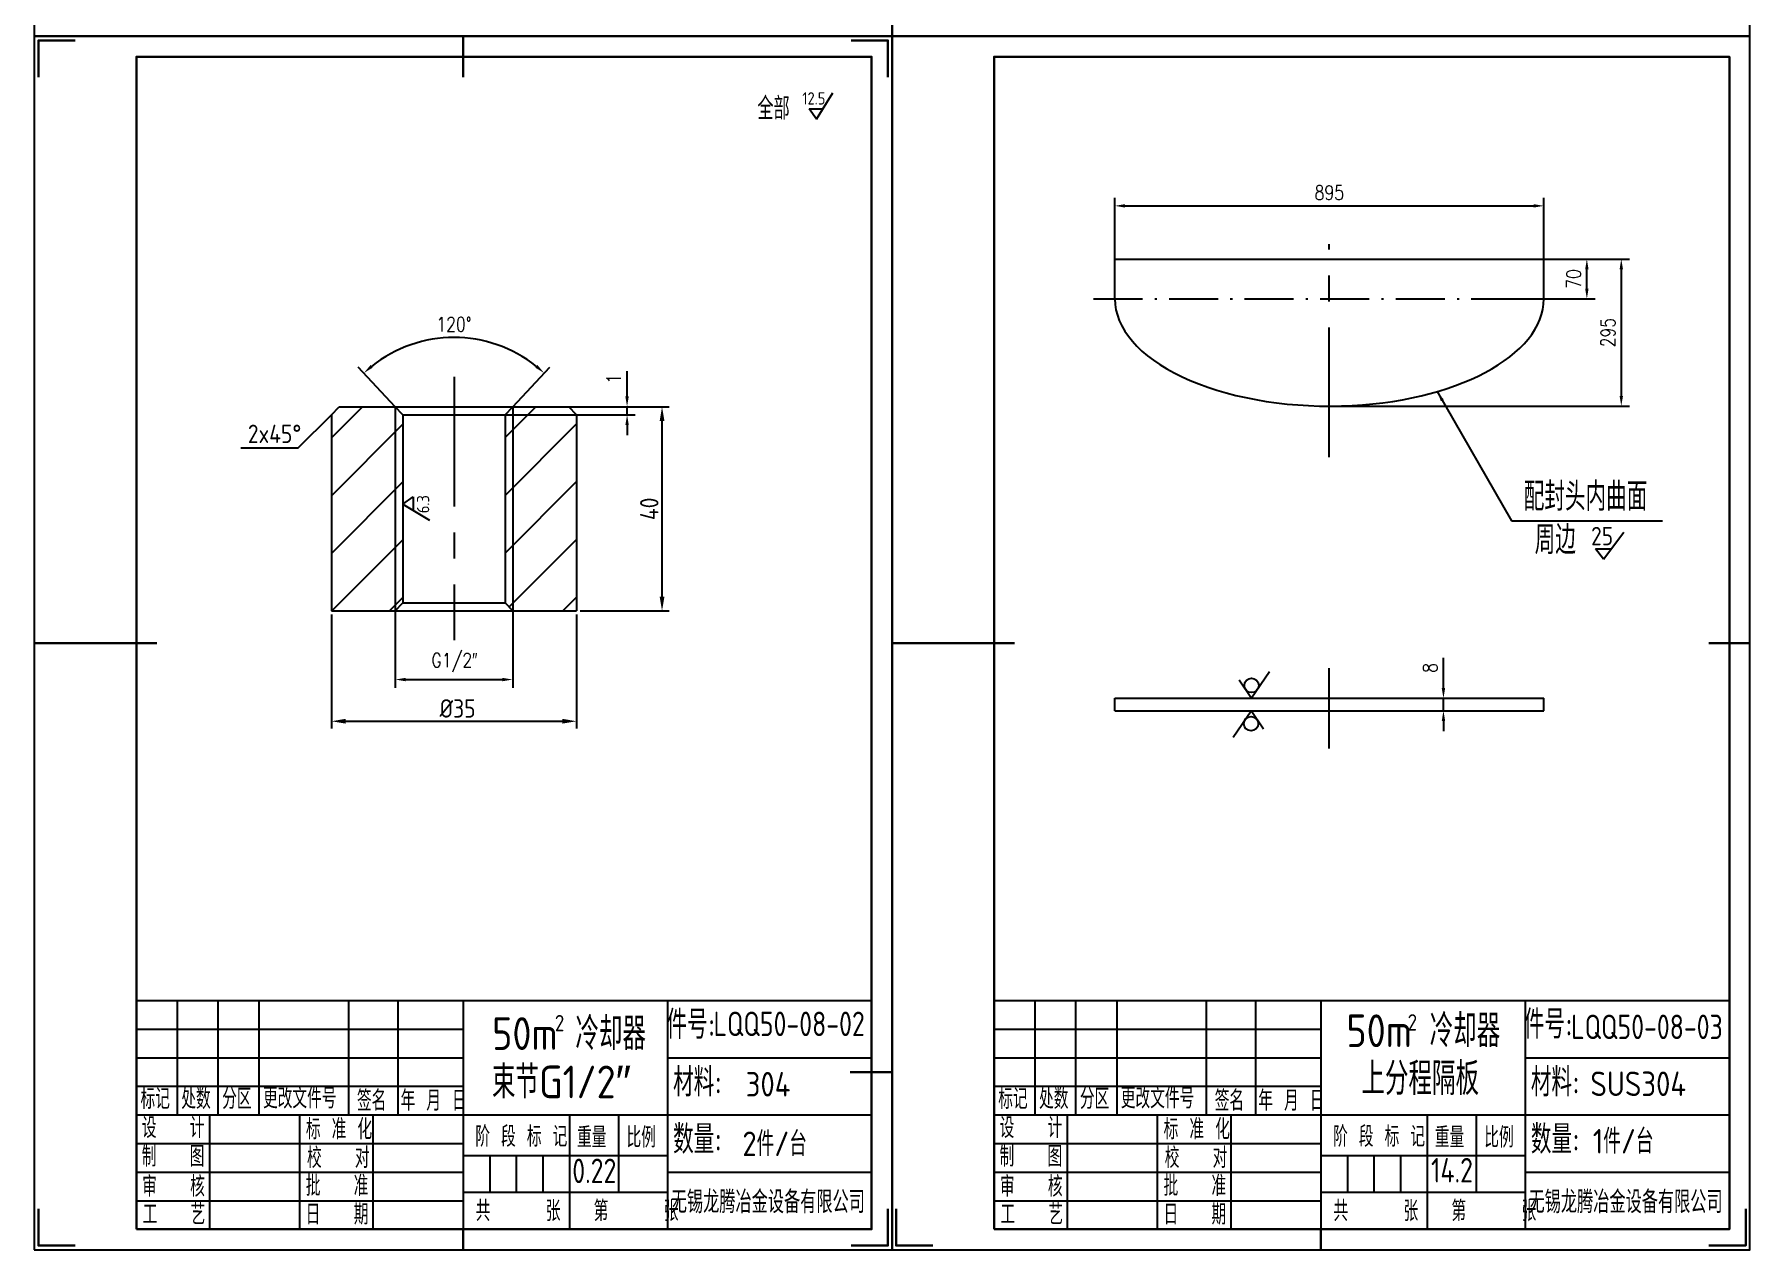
# Paper-space layout '布局1' of a CAD drawing. Extents: x 1187 to 4862, y -125 to 1349.
# Drawn here: x 2685 to 3104.5, y -125 to 172.5 of the extents above; entities that cross this region are included whole.
import ezdxf

# ---------------------------------------------------------------- set-up
doc = ezdxf.new("R2010")
doc.units = 0
doc.header["$MEASUREMENT"] = 0
doc.linetypes.add('ACAD_ISO10W100', pattern=[18.5, 12, -3, 0.5, -3])
doc.linetypes.add('CENTER', pattern=[50.8, 31.75, -6.35, 6.35, -6.35])
doc.layers.get('DEFPOINTS').update_dxf_attribs({"linetype": 'CONTINUOUS'})
for name, color, linetype in [('一般注释', 5, 'CONTINUOUS'), ('中心线', 1, 'CENTER'), ('单点划线', 6, 'ACAD_ISO10W100'), ('可见轮廓线', 7, 'CONTINUOUS'), ('图框_外框线', 7, 'CONTINUOUS'), ('图框_标题栏文字', 6, 'CONTINUOUS'), ('填充剖面线', 3, 'CONTINUOUS'), ('尺寸标注', 5, 'CONTINUOUS'), ('细实线', 2, 'CONTINUOUS')]:
    doc.layers.add(name, color=color, linetype=linetype)
doc.layers.add('图框_内框线', color=5, linetype='CONTINUOUS', lineweight=30)
doc.layers.add('图框_角线', color=5, linetype='CONTINUOUS', lineweight=30)
doc.styles.add('TH_GBDIM', font='romans.shx', dxfattribs={"width": 0.8, "bigfont": 'gbcbig.shx'})
doc.styles.add('工程字', font='gbenor.shx', dxfattribs={"bigfont": 'gbcbig.shx'})
doc.styles.add('总图名称', font='gbenor.shx', dxfattribs={"height": 8, "bigfont": 'gbcbig.shx'})
doc.dimstyles.new('GB-35', dxfattribs={"dimtxt": 3.5, "dimasz": 3.5, "dimexe": 1.75, "dimexo": 0.875, "dimgap": 0.875, "dimtad": 1, "dimdsep": 46, "dimtxsty": '工程字', "dimcen": 3.5, "dimadec": 0, "dimazin": 0, "dimtfac": 0.7, "dimtmove": 0, "dimatfit": 3, "dimfxl": 0, "dimtzin": 0, "dimarcsym": 0})
doc.dimstyles.new('TH_GBDIM', dxfattribs={"dimtxt": 3.5, "dimasz": 2.5, "dimexe": 2, "dimexo": 0, "dimgap": 1.5, "dimtad": 1, "dimdec": 1, "dimzin": 0, "dimdsep": 46, "dimtxsty": 'TH_GBDIM', "dimcen": 2.5, "dimclrd": 130, "dimclre": 130, "dimclrt": 3, "dimadec": 0, "dimazin": 0, "dimtfac": 0.714286, "dimtdec": 1, "dimtmove": 0, "dimatfit": 3, "dimfxl": 0, "dimtolj": 1, "dimtzin": 0, "dimlwd": -1, "dimlwe": -1, "dimarcsym": 0})

# ---------------------------------------------------------------- blocks, each defined once
blk = doc.blocks.new('*D84')
at = {"layer": 'DEFPOINTS', "color": 0}
for p in [(2773.35, 31.37), (2802.09, 31.37), (2802.09, 14.59)]:
    blk.add_point(p, dxfattribs=at)
at = {"layer": '可见轮廓线', "color": 5}
for p, q in [((2773.35, 31.37), (2773.35, 12.59)), ((2802.09, 31.37), (2802.09, 12.59)), ((2775.85, 14.59), (2799.59, 14.59))]:
    blk.add_line(p, q, dxfattribs=at)
for points in [[(2775.85, 15), (2775.85, 14.17), (2773.35, 14.59)], [(2799.59, 15), (2799.59, 14.17), (2802.09, 14.59)]]:
    blk.add_solid(points, dxfattribs=at)
at = {"layer": '可见轮廓线', "color": 5, "insert": (2787.83, 18.75), "char_height": 3.5, "attachment_point": 5, "style": 'TH_GBDIM'}
blk.add_mtext('\\A1;G1/2″', dxfattribs=at)
blk = doc.blocks.new('*D86')
at = {"layer": 'DEFPOINTS', "color": 0}
for p in [(2817.72, 81.37), (2838.65, 81.37), (2817.72, 31.37)]:
    blk.add_point(p, dxfattribs=at)
at = {"layer": '一般注释', "color": 0, "lineweight": -2}
for p, q in [((2818.6, 81.37), (2840.4, 81.37)), ((2838.65, 34.87), (2838.65, 77.87)), ((2818.6, 31.37), (2840.4, 31.37))]:
    blk.add_line(p, q, dxfattribs=at)
at = {"layer": '一般注释', "color": 0}
for points in [[(2838.07, 77.87), (2839.24, 77.87), (2838.65, 81.37)], [(2838.07, 34.87), (2839.24, 34.87), (2838.65, 31.37)]]:
    blk.add_solid(points, dxfattribs=at)
at = {"layer": '一般注释', "color": 0, "insert": (2835.53, 56.37), "char_height": 4.5, "attachment_point": 5, "rotation": 90, "style": '工程字'}
blk.add_mtext('40', dxfattribs=at)
blk = doc.blocks.new('*D85')
at = {"layer": 'DEFPOINTS', "color": 0}
for p in [(2757.72, 31.37), (2817.72, 31.37), (2817.72, 4.38)]:
    blk.add_point(p, dxfattribs=at)
at = {"layer": '一般注释', "color": 0, "lineweight": -2}
for p, q in [((2757.72, 30.49), (2757.72, 2.63)), ((2817.72, 30.49), (2817.72, 2.63)), ((2761.22, 4.38), (2814.22, 4.38))]:
    blk.add_line(p, q, dxfattribs=at)
at = {"layer": '一般注释', "color": 0}
for points in [[(2761.22, 4.97), (2761.22, 3.8), (2757.72, 4.38)], [(2814.22, 4.97), (2814.22, 3.8), (2817.72, 4.38)]]:
    blk.add_solid(points, dxfattribs=at)
at = {"layer": '一般注释', "color": 0, "insert": (2788.6, 7.51), "char_height": 4.5, "attachment_point": 5, "style": '工程字'}
blk.add_mtext('%%C35', dxfattribs=at)
blk = doc.blocks.new('*D87')
at = {"layer": 'DEFPOINTS', "color": 0}
for p in [(2795.73, 97.3), (2773.35, 81.37), (2802.09, 81.37), (2775.22, 79.37), (2800.22, 79.37)]:
    blk.add_point(p, dxfattribs=at)
at = {"layer": '一般注释', "color": 5}
for p, q in [((2773.35, 81.37), (2764.29, 91.07)), ((2802.09, 81.37), (2811.15, 91.07))]:
    blk.add_line(p, q, dxfattribs=at)
blk.add_arc((2787.72, 65.98), 32.33, 51.4017, 128.5983, dxfattribs=at)
for points in [[(2767.82, 90.93), (2767.28, 91.56), (2765.66, 89.61)], [(2808.16, 91.56), (2807.62, 90.93), (2809.78, 89.61)]]:
    blk.add_solid(points, dxfattribs=at)
at = {"layer": '一般注释', "color": 5, "insert": (2787.72, 101.56), "char_height": 3.5, "attachment_point": 5, "style": 'TH_GBDIM'}
blk.add_mtext('\\A1;120%%D', dxfattribs=at)
blk = doc.blocks.new('*D88')
at = {"layer": 'DEFPOINTS', "color": 0}
for p in [(2793.57, 81.37), (2830.09, 81.37), (2793.57, 79.37)]:
    blk.add_point(p, dxfattribs=at)
at = {"layer": '一般注释', "color": 5}
for p, q in [((2830.09, 83.87), (2830.09, 90.03)), ((2793.57, 81.37), (2832.09, 81.37)), ((2830.09, 79.37), (2830.09, 81.37)), ((2793.57, 79.37), (2832.09, 79.37)), ((2830.09, 76.87), (2830.09, 74.37))]:
    blk.add_line(p, q, dxfattribs=at)
for points in [[(2829.68, 83.87), (2830.51, 83.87), (2830.09, 81.37)], [(2829.68, 76.87), (2830.51, 76.87), (2830.09, 79.37)]]:
    blk.add_solid(points, dxfattribs=at)
at = {"layer": '一般注释', "color": 5, "insert": (2826.84, 88.2), "char_height": 3.5, "attachment_point": 5, "rotation": 90, "style": 'TH_GBDIM'}
blk.add_mtext('\\A1;1', dxfattribs=at)
blk = doc.blocks.new('*D89')
at = {"layer": 'DEFPOINTS', "color": 0}
for p in [(3041.08, 117.51), (3065.07, 117.51), (3041.08, 107.76)]:
    blk.add_point(p, dxfattribs=at)
at = {"layer": '可见轮廓线', "color": 5}
for p, q in [((3041.08, 117.51), (3067.07, 117.51)), ((3065.07, 110.26), (3065.07, 115.01)), ((3041.08, 107.76), (3067.07, 107.76))]:
    blk.add_line(p, q, dxfattribs=at)
for points in [[(3064.66, 115.01), (3065.49, 115.01), (3065.07, 117.51)], [(3064.66, 110.26), (3065.49, 110.26), (3065.07, 107.76)]]:
    blk.add_solid(points, dxfattribs=at)
at = {"layer": '可见轮廓线', "color": 5, "insert": (3061.82, 112.64), "char_height": 3.5, "attachment_point": 5, "rotation": 90, "style": 'TH_GBDIM'}
blk.add_mtext('\\A1;70', dxfattribs=at)
blk = doc.blocks.new('*D91')
at = {"layer": 'DEFPOINTS', "color": 0}
for p in [(3054.52, 130.53), (2949.52, 117.51), (3054.52, 117.51)]:
    blk.add_point(p, dxfattribs=at)
at = {"layer": '尺寸标注', "color": 5}
for p, q in [((2949.52, 117.51), (2949.52, 132.53)), ((2952.02, 130.53), (3052.02, 130.53)), ((3054.52, 117.51), (3054.52, 132.53))]:
    blk.add_line(p, q, dxfattribs=at)
for points in [[(2952.02, 130.94), (2952.02, 130.11), (2949.52, 130.53)], [(3052.02, 130.94), (3052.02, 130.11), (3054.52, 130.53)]]:
    blk.add_solid(points, dxfattribs=at)
at = {"layer": '尺寸标注', "color": 5, "insert": (3002.02, 133.78), "char_height": 3.5, "attachment_point": 5, "style": 'TH_GBDIM'}
blk.add_mtext('\\A1;895', dxfattribs=at)
blk = doc.blocks.new('*D92')
at = {"layer": 'DEFPOINTS', "color": 0}
for p in [(3002.02, 117.51), (3002.02, 81.51), (3073.5, 81.51)]:
    blk.add_point(p, dxfattribs=at)
at = {"layer": '尺寸标注', "color": 5}
for p, q in [((3002.02, 117.51), (3075.5, 117.51)), ((3073.5, 115.01), (3073.5, 84.01)), ((3002.02, 81.51), (3075.5, 81.51))]:
    blk.add_line(p, q, dxfattribs=at)
for points in [[(3073.09, 115.01), (3073.92, 115.01), (3073.5, 117.51)], [(3073.09, 84.01), (3073.92, 84.01), (3073.5, 81.51)]]:
    blk.add_solid(points, dxfattribs=at)
at = {"layer": '尺寸标注', "color": 5, "insert": (3070.25, 99.51), "char_height": 3.5, "attachment_point": 5, "rotation": 90, "style": 'TH_GBDIM'}
blk.add_mtext('\\A1;295', dxfattribs=at)
blk = doc.blocks.new('*D93')
at = {"layer": 'DEFPOINTS', "color": 0}
for p in [(3028.41, 10), (3029.96, 10), (3028.41, 6.94)]:
    blk.add_point(p, dxfattribs=at)
at = {"layer": '尺寸标注', "color": 5}
for p, q in [((3029.96, 12.5), (3029.96, 19.86)), ((3028.41, 10), (3031.96, 10)), ((3029.96, 6.94), (3029.96, 10)), ((3028.41, 6.94), (3031.96, 6.94)), ((3029.96, 4.44), (3029.96, 1.94))]:
    blk.add_line(p, q, dxfattribs=at)
for points in [[(3029.55, 12.5), (3030.38, 12.5), (3029.96, 10)], [(3029.55, 4.44), (3030.38, 4.44), (3029.96, 6.94)]]:
    blk.add_solid(points, dxfattribs=at)
at = {"layer": '尺寸标注', "color": 5, "insert": (3026.71, 17.43), "char_height": 3.5, "attachment_point": 5, "rotation": 90, "style": 'TH_GBDIM'}
blk.add_mtext('\\A1;8', dxfattribs=at)

psp = doc.layouts.new('布局1')

# ---------------------------------------------------------------- hatches: boundary and pattern name
at = {"layer": '填充剖面线'}
h = psp.add_hatch(dxfattribs=at)
h.set_pattern_fill('ANSI31', color=256, scale=80, style=0)
h.set_pattern_definition([(45, (2014.558, -358.305), (-7.07107, 7.07107), [])])
h.paths.add_polyline_path([(2773.355, 81.368), (2759.589, 81.368), (2757.722, 79.368), (2757.722, 31.368), (2773.355, 31.368)])
h.paths.add_polyline_path([(2775.222, 79.368), (2773.355, 81.368), (2773.355, 31.368), (2775.222, 33.368)])
h.paths.add_polyline_path([(2800.222, 33.368), (2802.089, 31.368), (2802.089, 81.368), (2800.222, 79.368)])
h.paths.add_polyline_path([(2802.089, 31.368), (2817.722, 31.368), (2817.722, 79.368), (2815.855, 81.368), (2802.089, 81.368)])

# ---------------------------------------------------------------- linework, layer by layer
at = {"layer": '一般注释'}
for p, q in [((2876.493, 151.727), (2880.443, 158.227)), ((2874.677, 154.26), (2878.032, 154.26)), ((2876.493, 151.727), (2874.677, 154.26)), ((2749.537, 71.316), (2757.722, 79.368)), ((2735.52, 71.316), (2749.537, 71.316)), ((2775.222, 57.507), (2777.754, 59.323)), ((2777.754, 59.323), (2777.754, 55.968)), ((2775.222, 57.507), (2781.722, 53.558)), ((3069.135, 44.043), (3074.14, 50.659)), ((3067.197, 46.606), (3071.074, 46.606)), ((3069.135, 44.043), (3067.197, 46.606)), ((2979.956, 14.492), (2982.954, 9.996)), ((2987.394, 16.476), (2982.954, 9.996)), ((2978.448, 0.461), (2982.887, 6.941)), ((2985.886, 2.445), (2982.887, 6.941))]:
    psp.add_line(p, q, dxfattribs=at)
for centre in [(2982.977, 13.154), (2982.865, 3.783)]:
    psp.add_circle(centre, 1.758, dxfattribs=at)
at = {"layer": '中心线'}
for p, q in [((3002.017, 69.015), (3002.017, 121.155)), ((2787.722, 88.661), (2787.722, 24.212)), ((3002.017, -2.264), (3002.017, 17.363))]:
    psp.add_line(p, q, dxfattribs=at)
at = {"layer": '单点划线'}
psp.add_line((2944.283, 107.762), (3061.5, 107.762), dxfattribs=at)
at = {"layer": '可见轮廓线'}
for p, q in [((2949.517, 117.512), (3054.517, 117.512)), ((2949.517, 107.762), (2949.517, 117.512)), ((3054.517, 107.762), (3054.517, 117.512)), ((2757.722, 79.368), (2759.589, 81.368)), ((2759.589, 81.368), (2815.855, 81.368)), ((2775.222, 79.368), (2773.355, 81.368)), ((2800.222, 79.368), (2802.089, 81.368)), ((2817.722, 79.368), (2815.855, 81.368)), ((2757.722, 79.368), (2757.722, 31.368)), ((2775.222, 79.368), (2800.222, 79.368)), ((2775.222, 79.368), (2775.222, 33.368)), ((2800.222, 79.368), (2800.222, 33.368)), ((2817.722, 79.368), (2817.722, 31.368)), ((2757.722, 31.368), (2817.722, 31.368)), ((2773.355, 31.368), (2775.222, 33.368)), ((2775.222, 33.368), (2800.222, 33.368)), ((2802.089, 31.368), (2800.222, 33.368)), ((2949.517, 6.941), (2949.517, 9.996)), ((2949.517, 9.996), (3054.517, 9.996)), ((3054.517, 6.941), (3054.517, 9.996)), ((2949.517, 6.941), (3054.517, 6.941))]:
    psp.add_line(p, q, dxfattribs=at)
for major_axis, start_param, end_param in [((-52.5, 0), 0, 1.6279703), ((52.5, 0), 4.769563, 6.2831853)]:
    psp.add_ellipse((3002.017, 107.762), major_axis=major_axis, ratio=0.5, start_param=start_param, end_param=end_param, dxfattribs=at)
at = {"layer": '图框_内框线'}
for points in [[(2894.959, 172.026), (2894.959, 182.026)], [(2789.959, 172.026), (2789.959, 162.026)], [(2684.959, 23.526), (2714.959, 23.526)], [(2894.959, 23.526), (2924.959, 23.526)], [(3104.959, 23.526), (3094.959, 23.526)], [(2894.709, -81.474), (2884.709, -81.474)], [(2789.959, -124.974), (2789.959, -119.974)], [(2999.959, -124.974), (2999.959, -119.974)]]:
    psp.add_lwpolyline(points, dxfattribs=at)
for points in [[(2709.959, -119.974), (2889.959, -119.974), (2889.959, 167.026), (2709.959, 167.026)], [(2919.959, -119.974), (3099.959, -119.974), (3099.959, 167.026), (2919.959, 167.026)]]:
    psp.add_lwpolyline(points, close=True, dxfattribs=at)
at = {"layer": '图框_外框线'}
for p, q in [((2709.959, -63.974), (2709.959, -119.974)), ((2709.959, -63.974), (2889.959, -63.974)), ((2719.959, -63.974), (2719.959, -91.974)), ((2729.959, -91.974), (2729.959, -63.974)), ((2739.959, -63.974), (2739.959, -91.974)), ((2761.959, -91.974), (2761.959, -63.974)), ((2773.959, -63.974), (2773.959, -91.974)), ((2789.959, -63.974), (2789.959, -119.974)), ((2839.959, -63.974), (2839.959, -119.974)), ((2889.959, -119.974), (2889.959, -63.974)), ((2919.959, -63.974), (2919.959, -119.974)), ((2919.959, -63.974), (3099.959, -63.974)), ((2929.959, -63.974), (2929.959, -91.974)), ((2939.959, -91.974), (2939.959, -63.974)), ((2949.959, -63.974), (2949.959, -91.974)), ((2971.959, -91.974), (2971.959, -63.974)), ((2983.959, -63.974), (2983.959, -91.974)), ((2999.959, -63.974), (2999.959, -119.974)), ((3049.959, -63.974), (3049.959, -119.974)), ((3099.959, -119.974), (3099.959, -63.974)), ((2709.959, -70.974), (2789.959, -70.974)), ((2919.959, -70.974), (2999.959, -70.974)), ((2709.959, -77.974), (2789.959, -77.974)), ((2839.959, -77.974), (2889.959, -77.974)), ((2919.959, -77.974), (2999.959, -77.974)), ((3049.959, -77.974), (3099.959, -77.974)), ((2709.959, -84.974), (2789.959, -84.974)), ((2919.959, -84.974), (2999.959, -84.974)), ((2709.959, -91.974), (2839.959, -91.974)), ((2709.959, -91.974), (2889.959, -91.974)), ((2727.959, -119.974), (2727.959, -91.974)), ((2749.959, -119.974), (2749.959, -91.974)), ((2767.959, -119.974), (2767.959, -91.974)), ((2815.959, -91.974), (2815.959, -119.974)), ((2827.959, -91.974), (2827.959, -110.974)), ((2919.959, -91.974), (3049.959, -91.974)), ((2919.959, -91.974), (3099.959, -91.974)), ((2937.959, -119.974), (2937.959, -91.974)), ((2959.959, -119.974), (2959.959, -91.974)), ((2977.959, -119.974), (2977.959, -91.974)), ((3025.959, -91.974), (3025.959, -119.974)), ((3037.959, -91.974), (3037.959, -110.974)), ((2709.959, -98.974), (2789.959, -98.974)), ((2919.959, -98.974), (2999.959, -98.974)), ((2839.959, -101.974), (2789.959, -101.974)), ((2796.459, -101.974), (2796.459, -110.974)), ((2802.959, -101.974), (2802.959, -110.974)), ((2809.459, -101.974), (2809.459, -110.974)), ((3049.959, -101.974), (2999.959, -101.974)), ((3006.459, -101.974), (3006.459, -110.974)), ((3012.959, -101.974), (3012.959, -110.974)), ((3019.459, -101.974), (3019.459, -110.974)), ((2709.959, -105.974), (2789.959, -105.974)), ((2839.959, -105.974), (2889.959, -105.974)), ((2919.959, -105.974), (2999.959, -105.974)), ((3049.959, -105.974), (3099.959, -105.974)), ((2709.959, -112.974), (2789.959, -112.974)), ((2839.959, -110.974), (2789.959, -110.974)), ((2919.959, -112.974), (2999.959, -112.974)), ((3049.959, -110.974), (2999.959, -110.974)), ((2709.959, -119.974), (2889.959, -119.974)), ((2919.959, -119.974), (3099.959, -119.974))]:
    psp.add_line(p, q, dxfattribs=at)
for points in [[(2684.959, 172.026), (3104.959, 172.026), (3104.959, 469.026), (2684.959, 469.026)], [(2684.959, -124.974), (2894.959, -124.974), (2894.959, 172.026), (2684.959, 172.026)], [(2894.959, -124.974), (3104.959, -124.974), (3104.959, 172.026), (2894.959, 172.026)]]:
    psp.add_lwpolyline(points, close=True, dxfattribs=at)
at = {"layer": '图框_角线', "flags": 128}
for points in [[(2685.959, 162.026), (2685.959, 171.026), (2694.959, 171.026)], [(2884.959, 171.026), (2893.959, 171.026), (2893.959, 162.026)], [(2694.959, -123.974), (2685.959, -123.974), (2685.959, -114.974)], [(2893.959, -114.974), (2893.959, -123.974), (2884.959, -123.974)], [(2904.959, -123.974), (2895.959, -123.974), (2895.959, -114.974)], [(3103.959, -114.974), (3103.959, -123.974), (3094.959, -123.974)]]:
    psp.add_lwpolyline(points, dxfattribs=at)
at = {"layer": '细实线'}
for p, q in [((2773.355, 81.368), (2773.355, 31.368)), ((2802.089, 81.368), (2802.089, 31.368))]:
    psp.add_line(p, q, dxfattribs=at)

# ---------------------------------------------------------------- texts
at = {"layer": '一般注释'}
for s, height, style, p in [('全部', 5.5, '工程字', (2861.981, 151.644)), ('12.5', 3, '工程字', (2873.004, 155.334)), ('2x45%%D', 4.5, '工程字', (2737.257, 72.481)), ('配封头内曲面', 7, '工程字', (3049.632, 55.891)), ('周边', 7, '工程字', (3052.303, 45.289)), ('25', 4.5, '工程字', (3066.099, 47.454)), ('50m 冷却器', 8, '总图名称', (3006.204, -75.382)), ('50m 冷却器', 8, '总图名称', (2797.058, -76.077)), ('2', 4, '工程字', (2812.403, -71.512)), ('2', 4, '工程字', (3021.197, -71.326)), ('束节G1/2″', 8, '总图名称', (2797.011, -87.907)), ('上分程隔板', 8, '总图名称', (3009.878, -87.106)), ('304', 6, '工程字', (2859.145, -87.475)), ('SUS304', 6, '工程字', (3065.933, -87.362)), ('2件/台', 6, '工程字', (2858.327, -102.041)), ('1件/台', 6, '工程字', (3066.532, -101.431))]:
    psp.add_text(s, height=height, dxfattribs=dict(at, style=style)).set_placement(p)
at = {"layer": '一般注释', "style": '工程字'}
psp.add_text('6.3', height=3, rotation=90, dxfattribs=at).set_placement((2781.659, 55.315))
at = {"layer": '一般注释', "style": '工程字', "width": 0.9}
for s, p in [('LQQ50-08-02', (2851.252, -72.689)), ('LQQ50-08-03', (3061.221, -73.425)), ('0.22', (2816.677, -108.669)), ('14.2', (3026.926, -108.515))]:
    psp.add_text(s, height=6, dxfattribs=at).set_placement(p)
at = {"layer": '可见轮廓线', "style": '工程字'}
for p in [(2840.793, -116.037), (3050.793, -116.037)]:
    psp.add_text('无锡龙腾冶金设备有限公司', height=5.5, dxfattribs=at).set_placement(p)
at = {"layer": '图框_标题栏文字', "style": '工程字'}
for s, height, p in [('件号:', 7, (2839.741, -73.367)), ('件号:', 7, (3049.643, -73.291)), ('材料:', 7, (2841.367, -87.463)), ('材料:', 7, (3051.367, -87.463)), ('标记', 5, (2710.959, -90.535)), ('处数', 5, (2720.959, -90.535)), ('分区', 5, (2730.959, -90.535)), ('更改文件号', 5, (2740.959, -90.387)), ('签名', 5, (2763.959, -90.974)), ('年 月 日', 5, (2774.633, -90.974)), ('标记', 5, (2920.959, -90.535)), ('处数', 5, (2930.959, -90.535)), ('分区', 5, (2940.959, -90.535)), ('更改文件号', 5, (2950.959, -90.387)), ('签名', 5, (2973.959, -90.974)), ('年 月 日', 5, (2984.633, -90.974)), ('设   计', 5, (2711.294, -97.626)), ('设   计', 5, (2921.294, -97.626)), ('标 准 化', 5, (2751.459, -97.974)), ('阶 段 标 记', 5, (2792.932, -99.774)), ('重量', 5, (2817.85, -99.974)), ('比例', 5, (2829.959, -99.974)), ('数量:', 7, (2841.367, -101.463)), ('标 准 化', 5, (2961.459, -97.974)), ('阶 段 标 记', 5, (3002.932, -99.774)), ('重量', 5, (3027.85, -99.974)), ('比例', 5, (3039.959, -99.974)), ('数量:', 7, (3051.367, -101.463)), ('制   图', 5, (2711.294, -104.626)), ('校   对', 5, (2751.725, -104.974)), ('制   图', 5, (2921.294, -104.626)), ('校   对', 5, (2961.725, -104.974)), ('审   核', 5, (2711.384, -111.991)), ('批   准', 5, (2751.429, -111.826)), ('审   核', 5, (2921.384, -111.991)), ('批   准', 5, (2961.429, -111.826)), ('共     张   第     张', 5, (2793.033, -117.974)), ('共     张   第     张', 5, (3003.033, -117.974)), ('工   艺', 5, (2711.499, -118.826)), ('日   期', 5, (2751.429, -118.826)), ('工   艺', 5, (2921.499, -118.826)), ('日   期', 5, (2961.429, -118.826))]:
    psp.add_text(s, height=height, dxfattribs=at).set_placement(p)

# ---------------------------------------------------------------- dimensions: what is measured, and where the dimension line sits
at = {"layer": '一般注释'}
dim = psp.add_angular_dim_2l(base=(2795.731, 97.301), line1=((2775.222, 79.368), (2773.355, 81.368)), line2=((2800.222, 79.368), (2802.089, 81.368)), text='120%%D', dimstyle='TH_GBDIM', override={"dimclrd": 5, "dimclre": 5, "dimclrt": 5}, dxfattribs=at)
dim.commit()
dim.dimension.update_dxf_attribs({"geometry": '*D87', "text_midpoint": (2787.722, 98.309), "dimtype": 162})
for base, p1, p2, text, dimstyle, override, picture, middle in [((2830.092, 81.368), (2793.567, 79.368), (2793.567, 81.368), '1', 'TH_GBDIM', {"dimclrd": 5, "dimclre": 5, "dimclrt": 5}, '*D88', (2826.842, 88.202)), ((2838.655, 81.368), (2817.722, 31.368), (2817.722, 81.368), '40', 'GB-35', {"dimtxt": 4.5}, '*D86', (2835.53, 56.368))]:
    dim = psp.add_linear_dim(base=base, p1=p1, p2=p2, angle=90, text=text, dimstyle=dimstyle, override=override, dxfattribs=at)
    dim.commit()
    dim.dimension.update_dxf_attribs({"geometry": picture, "text_midpoint": middle})
dim = psp.add_linear_dim(base=(2817.722, 4.385), p1=(2757.722, 31.368), p2=(2817.722, 31.368), text='%%C35', dimstyle='GB-35', override={"dimtxt": 4.5, "dimtxsty": '工程字'}, dxfattribs=at)
dim.commit()
dim.dimension.update_dxf_attribs({"geometry": '*D85', "text_midpoint": (2788.598, 4.385), "dimtype": 160})
at = {"layer": '可见轮廓线'}
dim = psp.add_linear_dim(base=(3065.074, 117.512), p1=(3041.082, 107.762), p2=(3041.082, 117.512), angle=90, text='70', dimstyle='TH_GBDIM', override={"dimclrd": 5, "dimclre": 5, "dimclrt": 5}, dxfattribs=at)
dim.commit()
dim.dimension.update_dxf_attribs({"geometry": '*D89', "text_midpoint": (3061.824, 112.637)})
dim = psp.add_linear_dim(base=(2802.089, 14.587), p1=(2773.355, 31.368), p2=(2802.089, 31.368), text='G1/2″', dimstyle='TH_GBDIM', override={"dimclrd": 5, "dimclre": 5, "dimclrt": 5}, dxfattribs=at)
dim.commit()
dim.dimension.update_dxf_attribs({"geometry": '*D84', "text_midpoint": (2787.826, 14.587), "dimtype": 160})
at = {"layer": '尺寸标注'}
dim = psp.add_linear_dim(base=(3054.517, 130.527), p1=(2949.517, 117.512), p2=(3054.517, 117.512), text='895', dimstyle='TH_GBDIM', override={"dimclrd": 5, "dimclre": 5, "dimclrt": 5}, dxfattribs=at)
dim.commit()
dim.dimension.update_dxf_attribs({"geometry": '*D91', "text_midpoint": (3002.017, 133.777)})
for base, p1, p2, text, picture, middle in [((3073.502, 81.512), (3002.017, 117.512), (3002.017, 81.512), '295', '*D92', (3070.252, 99.512)), ((3029.962, 9.996), (3028.411, 6.941), (3028.411, 9.996), '8', '*D93', (3026.712, 17.43))]:
    dim = psp.add_linear_dim(base=base, p1=p1, p2=p2, angle=90, text=text, dimstyle='TH_GBDIM', override={"dimclrd": 5, "dimclre": 5, "dimclrt": 5}, dxfattribs=at)
    dim.commit()
    dim.dimension.update_dxf_attribs({"geometry": picture, "text_midpoint": middle})

# ---------------------------------------------------------------- leaders
psp.add_leader([(3028.441, 85.079), (3046.654, 53.419), (3083.579, 53.419)], dimstyle='TH_GBDIM', override={"dimgap": 1.5, "dimtad": 0, "dimclrd": 5, "dimclre": 5, "dimclrt": 5}, dxfattribs=at)

doc.saveas('drawing.dxf')
